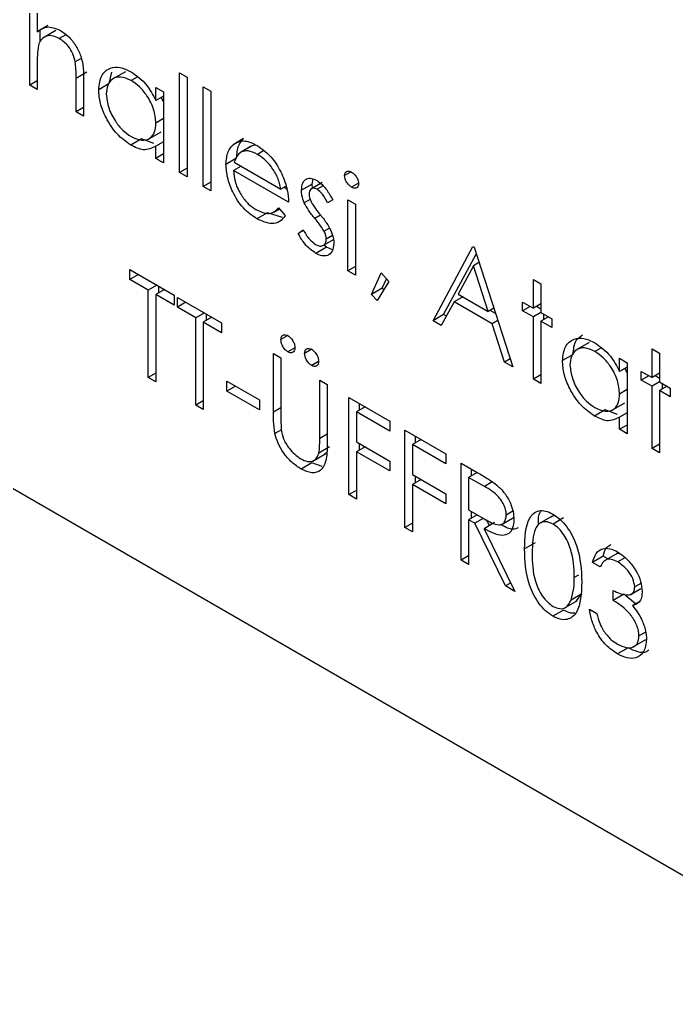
# Model space of a CAD drawing. Extents: x 75 to 2075, y 25 to 1460.
# Drawn here: x 1854.36 to 1866.04, y 1113.73 to 1131.29 of the extents above; entities that cross this region are included whole.
import ezdxf

# ---------------------------------------------------------------- set-up
doc = ezdxf.new("R2010")
doc.units = 0
doc.header["$LTSCALE"] = 5
doc.linetypes.add('SLD-KATı', pattern=[0])
doc.layers.get('0').update_dxf_attribs({"linetype": 'CONTINUOUS'})

msp = doc.modelspace()

# ---------------------------------------------------------------- linework, layer by layer
at = {"color": 7, "linetype": 'SLD-KATı'}
for p, q in [((1837.901, 1132.379), (1926.525, 1081.218)), ((1854.532, 1130.129), (1854.532, 1131.902)), ((1854.666, 1131.824), (1854.666, 1131.076)), ((1854.855, 1131.185), (1854.666, 1131.076)), ((1854.721, 1130.906), (1854.721, 1131.107)), ((1854.999, 1131.1), (1854.764, 1130.964)), ((1855.178, 1131.023), (1855.059, 1130.955)), ((1855.445, 1130.603), (1855.342, 1130.543)), ((1854.666, 1130.508), (1854.666, 1130.051)), ((1854.666, 1130.206), (1854.532, 1130.129)), ((1855.546, 1130.356), (1855.357, 1130.247)), ((1855.357, 1129.653), (1855.357, 1130.247)), ((1855.492, 1130.22), (1855.492, 1129.575)), ((1855.949, 1130.155), (1855.993, 1130.355)), ((1856.234, 1130.366), (1855.998, 1130.23)), ((1856.444, 1130.271), (1856.336, 1130.209)), ((1857.199, 1130.344), (1857.334, 1130.266)), ((1857.199, 1128.571), (1857.199, 1130.344)), ((1857.334, 1130.266), (1857.334, 1128.493)), ((1854.666, 1130.051), (1854.532, 1130.129)), ((1855.949, 1130.155), (1855.76, 1130.046)), ((1856.777, 1129.854), (1856.777, 1130.087)), ((1856.777, 1130.087), (1856.912, 1130.01)), ((1857.621, 1130.097), (1857.756, 1130.019)), ((1857.621, 1128.324), (1857.621, 1130.097)), ((1856.912, 1129.931), (1856.777, 1129.854)), ((1856.912, 1129.831), (1856.873, 1129.909)), ((1856.912, 1130.01), (1856.912, 1128.747)), ((1857.756, 1130.019), (1857.756, 1128.247)), ((1855.492, 1129.73), (1855.357, 1129.653)), ((1855.492, 1129.575), (1855.357, 1129.653)), ((1856.912, 1129.531), (1856.777, 1129.453)), ((1856.519, 1129.169), (1856.33, 1129.06)), ((1856.739, 1129.088), (1856.519, 1129.169)), ((1856.634, 1129.162), (1856.87, 1129.298)), ((1858.339, 1129.175), (1858.15, 1129.066)), ((1856.912, 1129.12), (1856.777, 1129.043)), ((1856.777, 1128.824), (1856.777, 1129.043)), ((1858.473, 1129.039), (1858.284, 1128.93)), ((1858.492, 1129.048), (1858.303, 1128.94)), ((1858.551, 1129.057), (1858.492, 1129.048)), ((1856.912, 1128.902), (1856.777, 1128.824)), ((1856.912, 1128.747), (1856.777, 1128.824)), ((1858.213, 1128.826), (1858.024, 1128.717)), ((1858.691, 1128.957), (1858.585, 1128.895)), ((1857.334, 1128.648), (1857.199, 1128.571)), ((1858.293, 1128.687), (1858.159, 1128.61)), ((1858.173, 1128.756), (1859.003, 1128.277)), ((1857.334, 1128.493), (1857.199, 1128.571)), ((1859.137, 1128.045), (1858.159, 1128.61)), ((1859.556, 1128.367), (1859.573, 1128.458)), ((1860.249, 1128.583), (1860.135, 1128.517)), ((1857.756, 1128.402), (1857.621, 1128.324)), ((1857.756, 1128.247), (1857.621, 1128.324)), ((1859.093, 1128.329), (1859.003, 1128.277)), ((1859.11, 1128.278), (1859.057, 1128.309)), ((1859.556, 1128.367), (1859.368, 1128.258)), ((1859.736, 1128.393), (1859.548, 1128.284)), ((1859.563, 1128.293), (1859.556, 1128.367)), ((1859.753, 1128.337), (1859.644, 1128.275)), ((1860.383, 1128.384), (1860.259, 1128.313)), ((1859.521, 1128.094), (1859.418, 1128.035)), ((1858.873, 1127.869), (1858.976, 1127.929)), ((1858.96, 1127.947), (1859.08, 1127.806)), ((1859.924, 1128.088), (1859.833, 1128.033)), ((1860.193, 1128.085), (1860.327, 1128.008)), ((1860.193, 1126.822), (1860.193, 1128.085)), ((1860.327, 1128.008), (1860.327, 1126.745)), ((1858.763, 1127.858), (1858.575, 1127.749)), ((1859.028, 1127.772), (1858.763, 1127.858)), ((1859.867, 1127.582), (1859.772, 1127.527)), ((1859.31, 1127.486), (1859.399, 1127.552)), ((1859.406, 1127.542), (1859.31, 1127.486)), ((1859.921, 1127.45), (1859.809, 1127.386)), ((1859.811, 1127.244), (1859.623, 1127.135)), ((1859.758, 1127.279), (1859.947, 1127.387)), ((1859.811, 1127.244), (1859.766, 1127.283)), ((1859.919, 1127.2), (1859.811, 1127.244)), ((1861.709, 1125.936), (1862.419, 1127.255)), ((1862.419, 1127.255), (1862.438, 1127.244)), ((1862.438, 1127.244), (1863.129, 1125.117)), ((1861.897, 1126.045), (1862.477, 1127.123)), ((1860.327, 1126.9), (1860.193, 1126.822)), ((1862.427, 1126.913), (1862.156, 1126.41)), ((1862.526, 1126.971), (1862.427, 1126.913)), ((1862.69, 1126.101), (1862.427, 1126.913)), ((1856.315, 1126.845), (1857.102, 1126.391)), ((1856.315, 1126.668), (1856.315, 1126.845)), ((1856.469, 1126.757), (1856.315, 1126.668)), ((1860.327, 1126.745), (1860.193, 1126.822)), ((1860.615, 1126.405), (1860.785, 1126.788)), ((1860.785, 1126.788), (1860.922, 1126.632)), ((1856.642, 1126.48), (1856.315, 1126.668)), ((1856.795, 1126.568), (1856.642, 1126.48)), ((1856.83, 1126.434), (1856.83, 1126.548)), ((1860.803, 1126.513), (1860.615, 1126.405)), ((1860.922, 1126.632), (1860.716, 1126.296)), ((1860.803, 1126.513), (1860.878, 1126.682)), ((1860.831, 1126.484), (1860.803, 1126.513)), ((1863.493, 1126.668), (1863.627, 1126.591)), ((1863.493, 1126.159), (1863.493, 1126.668)), ((1863.627, 1126.591), (1863.627, 1126.081)), ((1856.642, 1124.929), (1856.642, 1126.48)), ((1856.93, 1126.491), (1856.776, 1126.402)), ((1856.776, 1126.402), (1856.776, 1124.851)), ((1857.102, 1126.214), (1856.776, 1126.402)), ((1857.102, 1126.391), (1857.102, 1126.214)), ((1857.16, 1126.352), (1857.946, 1125.898)), ((1857.16, 1126.175), (1857.16, 1126.352)), ((1860.716, 1126.296), (1860.615, 1126.405)), ((1862.236, 1126.363), (1862.083, 1126.274)), ((1862.156, 1126.41), (1862.69, 1126.101)), ((1857.313, 1126.264), (1857.16, 1126.175)), ((1857.486, 1125.987), (1857.16, 1126.175)), ((1862.083, 1126.274), (1861.855, 1125.852)), ((1862.761, 1125.883), (1862.083, 1126.274)), ((1863.301, 1126.269), (1863.493, 1126.159)), ((1863.301, 1126.114), (1863.301, 1126.269)), ((1863.436, 1126.192), (1863.301, 1126.114)), ((1863.627, 1126.236), (1863.493, 1126.159)), ((1863.627, 1126.144), (1863.547, 1126.19)), ((1857.64, 1126.075), (1857.486, 1125.987)), ((1857.486, 1124.435), (1857.486, 1125.987)), ((1857.774, 1125.998), (1857.62, 1125.909)), ((1857.675, 1125.94), (1857.675, 1126.055)), ((1861.897, 1126.045), (1861.709, 1125.936)), ((1861.945, 1126.018), (1861.897, 1126.045)), ((1862.79, 1126.158), (1862.69, 1126.101)), ((1862.82, 1126.066), (1862.725, 1126.121)), ((1863.493, 1126.003), (1863.301, 1126.114)), ((1863.627, 1126.081), (1863.493, 1126.003)), ((1863.493, 1124.896), (1863.493, 1126.003)), ((1863.627, 1126.081), (1863.819, 1125.97)), ((1863.762, 1126.003), (1863.627, 1125.926)), ((1863.682, 1125.957), (1863.682, 1126.05)), ((1857.62, 1125.909), (1857.62, 1124.358)), ((1857.946, 1125.721), (1857.62, 1125.909)), ((1857.946, 1125.898), (1857.946, 1125.721)), ((1861.855, 1125.852), (1861.709, 1125.936)), ((1862.861, 1125.94), (1862.761, 1125.883)), ((1862.982, 1125.201), (1862.761, 1125.883)), ((1863.627, 1125.926), (1863.627, 1124.818)), ((1863.819, 1125.815), (1863.627, 1125.926)), ((1863.819, 1125.97), (1863.819, 1125.815)), ((1859.127, 1125.672), (1859.002, 1125.6)), ((1864.485, 1125.547), (1864.249, 1125.411)), ((1858.868, 1125.356), (1859.002, 1125.278)), ((1858.868, 1124.312), (1858.868, 1125.356)), ((1859.251, 1125.456), (1859.127, 1125.384)), ((1859.549, 1125.428), (1859.424, 1125.356)), ((1864.2, 1125.336), (1864.011, 1125.227)), ((1864.695, 1125.451), (1864.587, 1125.389)), ((1865.604, 1125.435), (1865.738, 1125.358)), ((1865.604, 1124.926), (1865.604, 1125.435)), ((1865.738, 1125.358), (1865.738, 1124.848)), ((1859.002, 1125.278), (1859.002, 1124.243)), ((1859.673, 1125.212), (1859.549, 1125.14)), ((1863.082, 1125.259), (1862.982, 1125.201)), ((1863.129, 1125.117), (1862.982, 1125.201)), ((1865.028, 1125.034), (1865.028, 1125.268)), ((1865.028, 1125.268), (1865.162, 1125.19)), ((1865.162, 1125.112), (1865.028, 1125.034)), ((1865.162, 1125.19), (1865.162, 1123.927)), ((1856.776, 1125.006), (1856.642, 1124.929)), ((1863.627, 1124.973), (1863.493, 1124.896)), ((1865.162, 1125.012), (1865.124, 1125.089)), ((1865.412, 1125.036), (1865.604, 1124.926)), ((1865.412, 1124.881), (1865.412, 1125.036)), ((1865.546, 1124.959), (1865.412, 1124.881)), ((1865.738, 1125.003), (1865.604, 1124.926)), ((1865.738, 1124.911), (1865.658, 1124.957)), ((1856.776, 1124.851), (1856.642, 1124.929)), ((1858.042, 1124.862), (1858.618, 1124.53)), ((1858.042, 1124.685), (1858.042, 1124.862)), ((1858.196, 1124.773), (1858.042, 1124.685)), ((1859.693, 1124.879), (1859.827, 1124.802)), ((1859.693, 1123.844), (1859.693, 1124.879)), ((1859.827, 1124.802), (1859.827, 1123.758)), ((1863.627, 1124.818), (1863.493, 1124.896)), ((1865.604, 1124.771), (1865.412, 1124.881)), ((1865.738, 1124.848), (1865.604, 1124.771)), ((1865.604, 1123.663), (1865.604, 1124.771)), ((1865.738, 1124.848), (1865.93, 1124.737)), ((1865.872, 1124.771), (1865.738, 1124.693)), ((1865.792, 1124.724), (1865.792, 1124.817)), ((1858.618, 1124.352), (1858.042, 1124.685)), ((1865.162, 1124.711), (1865.028, 1124.633)), ((1865.738, 1124.693), (1865.738, 1123.585)), ((1865.93, 1124.582), (1865.738, 1124.693)), ((1865.93, 1124.737), (1865.93, 1124.582)), ((1857.62, 1124.513), (1857.486, 1124.435)), ((1857.62, 1124.358), (1857.486, 1124.435)), ((1858.618, 1124.53), (1858.618, 1124.352)), ((1860.211, 1124.571), (1860.94, 1124.15)), ((1860.211, 1122.843), (1860.211, 1124.571)), ((1860.499, 1124.405), (1860.345, 1124.316)), ((1860.399, 1124.348), (1860.399, 1124.462)), ((1864.885, 1124.342), (1865.121, 1124.479)), ((1860.345, 1124.316), (1860.345, 1123.785)), ((1860.94, 1123.973), (1860.345, 1124.316)), ((1864.77, 1124.349), (1864.581, 1124.24)), ((1864.99, 1124.268), (1864.77, 1124.349)), ((1865.162, 1124.301), (1865.028, 1124.223)), ((1860.94, 1124.15), (1860.94, 1123.973)), ((1865.028, 1124.005), (1865.028, 1124.223)), ((1865.162, 1124.082), (1865.028, 1124.005)), ((1859.01, 1123.999), (1858.894, 1123.932)), ((1861.208, 1123.988), (1861.938, 1123.567)), ((1861.208, 1122.26), (1861.208, 1123.988)), ((1861.397, 1123.765), (1861.397, 1123.88)), ((1865.162, 1123.927), (1865.028, 1124.005)), ((1860.345, 1123.785), (1860.94, 1123.441)), ((1860.399, 1123.639), (1860.399, 1123.753)), ((1861.496, 1123.822), (1861.343, 1123.734)), ((1861.343, 1123.734), (1861.343, 1123.202)), ((1861.938, 1123.39), (1861.343, 1123.734)), ((1865.738, 1123.74), (1865.604, 1123.663)), ((1859.567, 1123.441), (1859.802, 1123.577)), ((1859.866, 1123.693), (1859.677, 1123.584)), ((1859.777, 1123.565), (1859.816, 1123.599)), ((1860.499, 1123.696), (1860.345, 1123.607)), ((1860.345, 1123.607), (1860.345, 1122.765)), ((1860.94, 1123.264), (1860.345, 1123.607)), ((1861.938, 1123.567), (1861.938, 1123.39)), ((1865.738, 1123.585), (1865.604, 1123.663)), ((1859.55, 1123.407), (1859.362, 1123.298)), ((1859.737, 1123.343), (1859.55, 1123.407)), ((1860.94, 1123.441), (1860.94, 1123.264)), ((1862.206, 1123.406), (1862.506, 1123.233)), ((1862.206, 1121.677), (1862.206, 1123.406)), ((1861.343, 1123.202), (1861.938, 1122.858)), ((1862.494, 1123.239), (1862.341, 1123.151)), ((1862.395, 1123.182), (1862.395, 1123.297)), ((1861.496, 1123.113), (1861.343, 1123.024)), ((1861.343, 1123.024), (1861.343, 1122.182)), ((1861.938, 1122.681), (1861.343, 1123.024)), ((1861.397, 1123.056), (1861.397, 1123.17)), ((1862.341, 1123.151), (1862.341, 1122.575)), ((1862.621, 1122.989), (1862.341, 1123.151)), ((1860.345, 1122.92), (1860.211, 1122.843)), ((1860.345, 1122.765), (1860.211, 1122.843)), ((1861.938, 1122.858), (1861.938, 1122.681)), ((1862.341, 1122.575), (1862.615, 1122.414)), ((1862.493, 1122.485), (1862.341, 1122.397)), ((1862.395, 1122.429), (1862.395, 1122.543)), ((1863.13, 1122.547), (1863.012, 1122.478)), ((1861.343, 1122.338), (1861.208, 1122.26)), ((1862.341, 1122.397), (1862.341, 1121.6)), ((1862.45, 1122.334), (1862.341, 1122.397)), ((1862.601, 1122.422), (1862.45, 1122.334)), ((1863, 1121.219), (1862.45, 1122.334)), ((1862.804, 1122.347), (1862.616, 1122.238)), ((1862.712, 1122.294), (1862.662, 1122.395)), ((1862.918, 1122.309), (1863.154, 1122.445)), ((1863.829, 1122.46), (1863.593, 1122.324)), ((1864.032, 1122.428), (1863.843, 1122.319)), ((1861.343, 1122.182), (1861.208, 1122.26)), ((1862.616, 1122.238), (1863.166, 1121.123)), ((1863.527, 1121.987), (1863.338, 1121.878)), ((1864.985, 1121.798), (1864.749, 1121.662)), ((1862.341, 1121.755), (1862.206, 1121.677)), ((1862.341, 1121.6), (1862.206, 1121.677)), ((1864.736, 1121.748), (1864.547, 1121.639)), ((1864.682, 1121.561), (1864.547, 1121.639)), ((1864.816, 1121.701), (1864.736, 1121.748)), ((1865.123, 1121.721), (1864.995, 1121.646)), ((1863.092, 1121.273), (1863, 1121.219)), ((1864.297, 1121.414), (1864.221, 1121.37)), ((1865.406, 1121.265), (1865.296, 1121.202)), ((1863.166, 1121.123), (1863, 1121.219)), ((1864.353, 1121.077), (1864.164, 1120.968)), ((1864.256, 1120.947), (1864.353, 1121.077)), ((1864.912, 1120.963), (1864.912, 1121.14)), ((1865.1, 1121.072), (1864.912, 1120.963)), ((1865.31, 1120.9), (1865.1, 1121.072)), ((1865.213, 1121.062), (1865.404, 1121.172)), ((1864.044, 1120.823), (1864.28, 1120.959)), ((1865.377, 1120.939), (1865.255, 1120.869)), ((1864.027, 1120.791), (1863.839, 1120.682)), ((1864.49, 1120.808), (1864.624, 1120.73)), ((1865.492, 1120.4), (1865.372, 1120.331)), ((1865.258, 1120.129), (1865.494, 1120.265)), ((1865.177, 1120.119), (1864.989, 1120.01))]:
    msp.add_line(p, q, dxfattribs=at)
at = {"color": 8, "linetype": 'SLD-KATı'}
for p, q in [((1859.709, 1127.812), (1859.606, 1127.753)), ((1859.002, 1124.389), (1858.868, 1124.312)), ((1859.827, 1123.921), (1859.693, 1123.844)), ((1862.763, 1123.071), (1862.621, 1122.989))]:
    msp.add_line(p, q, dxfattribs=at)
at = {"color": 7, "linetype": 'SLD-KATı'}
for points, knots in [([(1854.666, 1131.076), (1854.73, 1131.12), (1854.843, 1131.199), (1855.01, 1131.128), (1855.083, 1131.096)], [0, 0, 0, 0, 0.559941, 1, 1, 1, 1]), ([(1855.083, 1131.096), (1855.132, 1131.063), (1855.23, 1130.997), (1855.358, 1130.831), (1855.489, 1130.554), (1855.491, 1130.358), (1855.492, 1130.22)], [0, 0, 0, 0, 0.18702, 0.373895, 0.560598, 1, 1, 1, 1]), ([(1855.059, 1130.955), (1855.012, 1130.977), (1854.917, 1131.02), (1854.806, 1130.995), (1854.725, 1130.935), (1854.7, 1130.868), (1854.687, 1130.835)], [0, 0, 0, 0, 0.279552, 0.559389, 0.77971, 1, 1, 1, 1]), ([(1855.342, 1130.543), (1855.331, 1130.59), (1855.308, 1130.682), (1855.212, 1130.849), (1855.117, 1130.915), (1855.059, 1130.955)], [0, 0, 0, 0, 0.281325, 0.561481, 1, 1, 1, 1]), ([(1854.687, 1130.835), (1854.68, 1130.776), (1854.666, 1130.672), (1854.666, 1130.558), (1854.666, 1130.508)], [0, 0, 0, 0, 0.559645, 1, 1, 1, 1]), ([(1855.357, 1130.247), (1855.357, 1130.301), (1855.358, 1130.397), (1855.347, 1130.498), (1855.342, 1130.543)], [0, 0, 0, 0, 0.560281, 1, 1, 1, 1]), ([(1855.76, 1130.046), (1855.771, 1130.137), (1855.791, 1130.319), (1855.95, 1130.438), (1856.137, 1130.46), (1856.269, 1130.396), (1856.335, 1130.365)], [0, 0, 0, 0, 0.279413, 0.559191, 0.779548, 1, 1, 1, 1]), ([(1856.336, 1130.209), (1856.272, 1130.237), (1856.144, 1130.294), (1855.998, 1130.246), (1855.911, 1130.132), (1855.9, 1130.022), (1855.895, 1129.967)], [0, 0, 0, 0, 0.279767, 0.559291, 0.779719, 1, 1, 1, 1]), ([(1856.335, 1130.365), (1856.433, 1130.295), (1856.61, 1130.17), (1856.726, 1129.95), (1856.777, 1129.854)], [0, 0, 0, 0, 0.559062, 1, 1, 1, 1]), ([(1856.777, 1129.453), (1856.77, 1129.532), (1856.756, 1129.69), (1856.635, 1129.925), (1856.489, 1130.107), (1856.387, 1130.175), (1856.336, 1130.209)], [0, 0, 0, 0, 0.27966, 0.55921, 0.779487, 1, 1, 1, 1]), ([(1856.33, 1129.06), (1856.246, 1129.12), (1856.078, 1129.24), (1855.892, 1129.526), (1855.777, 1129.808), (1855.766, 1129.967), (1855.76, 1130.046)], [0, 0, 0, 0, 0.279573, 0.559333, 0.779589, 1, 1, 1, 1]), ([(1855.895, 1129.967), (1855.904, 1129.888), (1855.922, 1129.73), (1856.04, 1129.497), (1856.184, 1129.317), (1856.285, 1129.247), (1856.335, 1129.212)], [0, 0, 0, 0, 0.279429, 0.559146, 0.77957, 1, 1, 1, 1]), ([(1856.335, 1129.212), (1856.399, 1129.184), (1856.528, 1129.128), (1856.677, 1129.169), (1856.764, 1129.285), (1856.773, 1129.397), (1856.777, 1129.453)], [0, 0, 0, 0, 0.279822, 0.559387, 0.779603, 1, 1, 1, 1]), ([(1858.213, 1128.826), (1858.22, 1128.908), (1858.232, 1129.054), (1858.306, 1129.138), (1858.339, 1129.175)], [0, 0, 0, 0, 0.559427, 1, 1, 1, 1]), ([(1856.777, 1129.043), (1856.706, 1129.006), (1856.579, 1128.94), (1856.407, 1129.023), (1856.33, 1129.06)], [0, 0, 0, 0, 0.558763, 1, 1, 1, 1]), ([(1858.024, 1128.717), (1858.031, 1128.799), (1858.043, 1128.945), (1858.117, 1129.029), (1858.15, 1129.066)], [0, 0, 0, 0, 0.559427, 1, 1, 1, 1]), ([(1858.15, 1129.066), (1858.217, 1129.103), (1858.338, 1129.171), (1858.504, 1129.09), (1858.578, 1129.054)], [0, 0, 0, 0, 0.558577, 1, 1, 1, 1]), ([(1858.578, 1129.054), (1858.675, 1128.985), (1858.849, 1128.862), (1858.966, 1128.646), (1859.018, 1128.552)], [0, 0, 0, 0, 0.558919, 1, 1, 1, 1]), ([(1858.303, 1128.94), (1858.27, 1128.916), (1858.212, 1128.873), (1858.185, 1128.792), (1858.173, 1128.756)], [0, 0, 0, 0, 0.558795, 1, 1, 1, 1]), ([(1858.585, 1128.895), (1858.527, 1128.923), (1858.423, 1128.973), (1858.34, 1128.95), (1858.303, 1128.94)], [0, 0, 0, 0, 0.559458, 1, 1, 1, 1]), ([(1859.003, 1128.277), (1858.987, 1128.347), (1858.954, 1128.485), (1858.839, 1128.671), (1858.712, 1128.811), (1858.627, 1128.867), (1858.585, 1128.895)], [0, 0, 0, 0, 0.280138, 0.559194, 0.779598, 1, 1, 1, 1]), ([(1858.575, 1127.749), (1858.491, 1127.806), (1858.325, 1127.919), (1858.146, 1128.206), (1858.042, 1128.482), (1858.03, 1128.639), (1858.024, 1128.717)], [0, 0, 0, 0, 0.279885, 0.558859, 0.779462, 1, 1, 1, 1]), ([(1858.159, 1128.61), (1858.166, 1128.537), (1858.179, 1128.392), (1858.285, 1128.177), (1858.418, 1128.008), (1858.511, 1127.945), (1858.558, 1127.914)], [0, 0, 0, 0, 0.2799631, 0.5593589, 0.7795256, 1, 1, 1, 1]), ([(1859.018, 1128.552), (1859.057, 1128.453), (1859.127, 1128.277), (1859.134, 1128.116), (1859.137, 1128.045)], [0, 0, 0, 0, 0.5588968, 1, 1, 1, 1]), ([(1859.368, 1128.258), (1859.372, 1128.304), (1859.38, 1128.396), (1859.452, 1128.465), (1859.545, 1128.478), (1859.611, 1128.446), (1859.644, 1128.43)], [0, 0, 0, 0, 0.279936, 0.559437, 0.779611, 1, 1, 1, 1]), ([(1860.135, 1128.517), (1860.138, 1128.536), (1860.142, 1128.574), (1860.178, 1128.596), (1860.218, 1128.599), (1860.245, 1128.586), (1860.259, 1128.579)], [0, 0, 0, 0, 0.279289, 0.558897, 0.779452, 1, 1, 1, 1]), ([(1860.259, 1128.313), (1860.242, 1128.325), (1860.207, 1128.35), (1860.166, 1128.408), (1860.14, 1128.466), (1860.137, 1128.5), (1860.135, 1128.517)], [0, 0, 0, 0, 0.279784, 0.559698, 0.779921, 1, 1, 1, 1]), ([(1860.259, 1128.579), (1860.277, 1128.566), (1860.313, 1128.542), (1860.354, 1128.483), (1860.38, 1128.424), (1860.383, 1128.39), (1860.385, 1128.373)], [0, 0, 0, 0, 0.279869, 0.559866, 0.779911, 1, 1, 1, 1]), ([(1859.644, 1128.275), (1859.623, 1128.284), (1859.58, 1128.302), (1859.535, 1128.28), (1859.506, 1128.242), (1859.503, 1128.205), (1859.502, 1128.187)], [0, 0, 0, 0, 0.279313, 0.559072, 0.779518, 1, 1, 1, 1]), ([(1859.644, 1128.43), (1859.675, 1128.408), (1859.736, 1128.365), (1859.834, 1128.244), (1859.89, 1128.148), (1859.924, 1128.088)], [0, 0, 0, 0, 0.279553, 0.559703, 1, 1, 1, 1]), ([(1859.833, 1128.033), (1859.804, 1128.087), (1859.753, 1128.185), (1859.677, 1128.247), (1859.644, 1128.275)], [0, 0, 0, 0, 0.562045, 1, 1, 1, 1]), ([(1860.385, 1128.373), (1860.382, 1128.354), (1860.377, 1128.316), (1860.341, 1128.295), (1860.301, 1128.292), (1860.273, 1128.306), (1860.259, 1128.313)], [0, 0, 0, 0, 0.27916, 0.558862, 0.779356, 1, 1, 1, 1]), ([(1859.418, 1128.035), (1859.401, 1128.078), (1859.372, 1128.156), (1859.369, 1128.227), (1859.368, 1128.258)], [0, 0, 0, 0, 0.559587, 1, 1, 1, 1]), ([(1859.502, 1128.187), (1859.504, 1128.162), (1859.509, 1128.117), (1859.53, 1128.071), (1859.539, 1128.051)], [0, 0, 0, 0, 0.559054, 1, 1, 1, 1]), ([(1858.558, 1127.914), (1858.613, 1127.888), (1858.704, 1127.846), (1858.82, 1127.843), (1858.9, 1127.88), (1858.94, 1127.925), (1858.96, 1127.947)], [0, 0, 0, 0, 0.339465, 0.559626, 0.779498, 1, 1, 1, 1]), ([(1859.606, 1127.753), (1859.566, 1127.802), (1859.495, 1127.889), (1859.441, 1127.99), (1859.418, 1128.035)], [0, 0, 0, 0, 0.560659, 1, 1, 1, 1]), ([(1859.539, 1128.051), (1859.566, 1128.007), (1859.613, 1127.929), (1859.67, 1127.86), (1859.695, 1127.83)], [0, 0, 0, 0, 0.559018, 1, 1, 1, 1]), ([(1859.08, 1127.806), (1859.049, 1127.766), (1858.988, 1127.687), (1858.816, 1127.64), (1858.666, 1127.708), (1858.575, 1127.749)], [0, 0, 0, 0, 0.280919, 0.561407, 1, 1, 1, 1]), ([(1859.772, 1127.527), (1859.743, 1127.572), (1859.692, 1127.652), (1859.633, 1127.722), (1859.606, 1127.753)], [0, 0, 0, 0, 0.559074, 1, 1, 1, 1]), ([(1859.695, 1127.83), (1859.737, 1127.78), (1859.81, 1127.69), (1859.867, 1127.585), (1859.892, 1127.539)], [0, 0, 0, 0, 0.560649, 1, 1, 1, 1]), ([(1859.623, 1127.135), (1859.555, 1127.184), (1859.433, 1127.272), (1859.348, 1127.421), (1859.31, 1127.486)], [0, 0, 0, 0, 0.559289, 1, 1, 1, 1]), ([(1859.399, 1127.552), (1859.433, 1127.492), (1859.494, 1127.386), (1859.579, 1127.322), (1859.616, 1127.294)], [0, 0, 0, 0, 0.560833, 1, 1, 1, 1]), ([(1859.809, 1127.386), (1859.807, 1127.411), (1859.803, 1127.457), (1859.782, 1127.506), (1859.772, 1127.527)], [0, 0, 0, 0, 0.559603, 1, 1, 1, 1]), ([(1859.892, 1127.539), (1859.909, 1127.496), (1859.938, 1127.418), (1859.942, 1127.346), (1859.943, 1127.315)], [0, 0, 0, 0, 0.559466, 1, 1, 1, 1]), ([(1859.616, 1127.294), (1859.643, 1127.281), (1859.697, 1127.256), (1859.76, 1127.273), (1859.802, 1127.316), (1859.807, 1127.362), (1859.809, 1127.386)], [0, 0, 0, 0, 0.279988, 0.559745, 0.779963, 1, 1, 1, 1]), ([(1859.943, 1127.315), (1859.938, 1127.263), (1859.927, 1127.161), (1859.84, 1127.091), (1859.734, 1127.081), (1859.66, 1127.117), (1859.623, 1127.135)], [0, 0, 0, 0, 0.279548, 0.559226, 0.779475, 1, 1, 1, 1]), ([(1859.002, 1125.6), (1859.004, 1125.619), (1859.008, 1125.659), (1859.043, 1125.686), (1859.083, 1125.692), (1859.112, 1125.679), (1859.127, 1125.672)], [0, 0, 0, 0, 0.279555, 0.559203, 0.77952, 1, 1, 1, 1]), ([(1859.127, 1125.672), (1859.145, 1125.659), (1859.182, 1125.632), (1859.222, 1125.569), (1859.248, 1125.508), (1859.25, 1125.473), (1859.251, 1125.456)], [0, 0, 0, 0, 0.279492, 0.559245, 0.779507, 1, 1, 1, 1]), ([(1864.2, 1125.336), (1864.208, 1125.429), (1864.223, 1125.593), (1864.326, 1125.656), (1864.37, 1125.683)], [0, 0, 0, 0, 0.573159, 1, 1, 1, 1]), ([(1859.127, 1125.384), (1859.108, 1125.397), (1859.072, 1125.423), (1859.031, 1125.486), (1859.006, 1125.547), (1859.003, 1125.582), (1859.002, 1125.6)], [0, 0, 0, 0, 0.279601, 0.559295, 0.779654, 1, 1, 1, 1]), ([(1864.011, 1125.227), (1864.022, 1125.318), (1864.042, 1125.499), (1864.201, 1125.618), (1864.388, 1125.64), (1864.52, 1125.577), (1864.586, 1125.545)], [0, 0, 0, 0, 0.279413, 0.559191, 0.779548, 1, 1, 1, 1]), ([(1864.586, 1125.545), (1864.684, 1125.475), (1864.861, 1125.35), (1864.977, 1125.131), (1865.028, 1125.034)], [0, 0, 0, 0, 0.559062, 1, 1, 1, 1]), ([(1859.251, 1125.456), (1859.249, 1125.436), (1859.245, 1125.396), (1859.211, 1125.369), (1859.17, 1125.363), (1859.141, 1125.377), (1859.127, 1125.384)], [0, 0, 0, 0, 0.279537, 0.559334, 0.779644, 1, 1, 1, 1]), ([(1859.424, 1125.356), (1859.426, 1125.376), (1859.431, 1125.416), (1859.465, 1125.443), (1859.505, 1125.449), (1859.534, 1125.435), (1859.549, 1125.428)], [0, 0, 0, 0, 0.279555, 0.559203, 0.77952, 1, 1, 1, 1]), ([(1859.549, 1125.14), (1859.53, 1125.153), (1859.494, 1125.179), (1859.453, 1125.242), (1859.428, 1125.304), (1859.425, 1125.338), (1859.424, 1125.356)], [0, 0, 0, 0, 0.279601, 0.559295, 0.779654, 1, 1, 1, 1]), ([(1859.549, 1125.428), (1859.567, 1125.415), (1859.604, 1125.389), (1859.644, 1125.326), (1859.67, 1125.264), (1859.672, 1125.229), (1859.673, 1125.212)], [0, 0, 0, 0, 0.279492, 0.559245, 0.779507, 1, 1, 1, 1]), ([(1864.587, 1125.389), (1864.523, 1125.418), (1864.395, 1125.474), (1864.249, 1125.427), (1864.162, 1125.312), (1864.151, 1125.202), (1864.145, 1125.147)], [0, 0, 0, 0, 0.279767, 0.559291, 0.779719, 1, 1, 1, 1]), ([(1865.028, 1124.633), (1865.021, 1124.712), (1865.007, 1124.87), (1864.886, 1125.105), (1864.74, 1125.287), (1864.638, 1125.355), (1864.587, 1125.389)], [0, 0, 0, 0, 0.27966, 0.55921, 0.779487, 1, 1, 1, 1]), ([(1859.673, 1125.212), (1859.671, 1125.192), (1859.667, 1125.152), (1859.633, 1125.125), (1859.592, 1125.119), (1859.563, 1125.133), (1859.549, 1125.14)], [0, 0, 0, 0, 0.279537, 0.559334, 0.779644, 1, 1, 1, 1]), ([(1864.581, 1124.24), (1864.497, 1124.3), (1864.329, 1124.42), (1864.143, 1124.706), (1864.028, 1124.988), (1864.017, 1125.147), (1864.011, 1125.227)], [0, 0, 0, 0, 0.279573, 0.559333, 0.779589, 1, 1, 1, 1]), ([(1864.145, 1125.147), (1864.155, 1125.068), (1864.173, 1124.91), (1864.29, 1124.678), (1864.435, 1124.497), (1864.536, 1124.427), (1864.586, 1124.393)], [0, 0, 0, 0, 0.279429, 0.559146, 0.77957, 1, 1, 1, 1]), ([(1864.586, 1124.393), (1864.65, 1124.365), (1864.778, 1124.308), (1864.928, 1124.349), (1865.015, 1124.466), (1865.024, 1124.578), (1865.028, 1124.633)], [0, 0, 0, 0, 0.279822, 0.559387, 0.779603, 1, 1, 1, 1]), ([(1858.894, 1123.932), (1858.885, 1124.005), (1858.868, 1124.136), (1858.868, 1124.258), (1858.868, 1124.312)], [0, 0, 0, 0, 0.559499, 1, 1, 1, 1]), ([(1859.002, 1124.243), (1859.002, 1124.2), (1859.001, 1124.123), (1859.006, 1124.044), (1859.008, 1124.009)], [0, 0, 0, 0, 0.560124, 1, 1, 1, 1]), ([(1865.028, 1124.223), (1864.957, 1124.186), (1864.83, 1124.12), (1864.658, 1124.204), (1864.581, 1124.24)], [0, 0, 0, 0, 0.558763, 1, 1, 1, 1]), ([(1859.362, 1123.298), (1859.305, 1123.335), (1859.191, 1123.41), (1859.048, 1123.578), (1858.943, 1123.76), (1858.911, 1123.875), (1858.894, 1123.932)], [0, 0, 0, 0, 0.280221, 0.559914, 0.779952, 1, 1, 1, 1]), ([(1859.008, 1124.009), (1859.017, 1123.951), (1859.036, 1123.835), (1859.165, 1123.625), (1859.282, 1123.534), (1859.354, 1123.479)], [0, 0, 0, 0, 0.2810568, 0.5608207, 1, 1, 1, 1]), ([(1859.827, 1123.758), (1859.826, 1123.662), (1859.823, 1123.472), (1859.733, 1123.269), (1859.559, 1123.209), (1859.427, 1123.268), (1859.362, 1123.298)], [0, 0, 0, 0, 0.281655, 0.560111, 0.78008, 1, 1, 1, 1]), ([(1859.677, 1123.584), (1859.683, 1123.631), (1859.693, 1123.714), (1859.693, 1123.804), (1859.693, 1123.844)], [0, 0, 0, 0, 0.559624, 1, 1, 1, 1]), ([(1859.354, 1123.479), (1859.396, 1123.461), (1859.478, 1123.423), (1859.578, 1123.439), (1859.646, 1123.496), (1859.667, 1123.555), (1859.677, 1123.584)], [0, 0, 0, 0, 0.2797867, 0.5593768, 0.7795688, 1, 1, 1, 1]), ([(1862.506, 1123.233), (1862.569, 1123.196), (1862.683, 1123.131), (1862.795, 1123.049), (1862.845, 1123.013)], [0, 0, 0, 0, 0.56024, 1, 1, 1, 1]), ([(1862.845, 1123.013), (1862.892, 1122.968), (1862.986, 1122.878), (1863.085, 1122.705), (1863.139, 1122.539), (1863.144, 1122.447), (1863.147, 1122.401)], [0, 0, 0, 0, 0.279797, 0.5595, 0.779626, 1, 1, 1, 1]), ([(1863.012, 1122.478), (1863.011, 1122.505), (1863.007, 1122.557), (1862.978, 1122.643), (1862.935, 1122.726), (1862.824, 1122.875), (1862.712, 1122.938), (1862.621, 1122.989)], [0, 0, 0, 0, 0.125307, 0.250617, 0.375954, 0.501281, 1, 1, 1, 1]), ([(1862.615, 1122.414), (1862.707, 1122.361), (1862.822, 1122.295), (1862.935, 1122.314), (1862.995, 1122.359), (1863.005, 1122.431), (1863.012, 1122.478)], [0, 0, 0, 0, 0.499827, 0.625498, 0.751208, 1, 1, 1, 1]), ([(1863.338, 1121.878), (1863.344, 1122.081), (1863.351, 1122.336), (1863.491, 1122.515), (1863.588, 1122.562), (1863.708, 1122.562), (1863.795, 1122.52), (1863.839, 1122.499)], [0, 0, 0, 0, 0.498702, 0.6241765, 0.7494675, 0.8747453, 1, 1, 1, 1]), ([(1863.582, 1122.333), (1863.583, 1122.409), (1863.584, 1122.498), (1863.626, 1122.546), (1863.633, 1122.553)], [0, 0, 0, 0, 0.840585, 1, 1, 1, 1]), ([(1863.839, 1122.499), (1863.883, 1122.469), (1863.971, 1122.41), (1864.132, 1122.227), (1864.334, 1121.822), (1864.347, 1121.504), (1864.355, 1121.291)], [0, 0, 0, 0, 0.1256, 0.251197, 0.500581, 1, 1, 1, 1]), ([(1863.147, 1122.401), (1863.143, 1122.348), (1863.135, 1122.243), (1863.061, 1122.141), (1862.892, 1122.093), (1862.73, 1122.179), (1862.616, 1122.238)], [0, 0, 0, 0, 0.18712, 0.373979, 0.560911, 1, 1, 1, 1]), ([(1863.225, 1122.256), (1863.195, 1122.242), (1863.112, 1122.204), (1862.999, 1122.264), (1862.927, 1122.302)], [0, 0, 0, 0, 0.367155, 1, 1, 1, 1]), ([(1863.843, 1122.319), (1863.809, 1122.335), (1863.74, 1122.366), (1863.649, 1122.358), (1863.577, 1122.315), (1863.478, 1122.162), (1863.475, 1121.962), (1863.473, 1121.802)], [0, 0, 0, 0, 0.125139, 0.250418, 0.375519, 0.500847, 1, 1, 1, 1]), ([(1863.886, 1122.464), (1863.87, 1122.465), (1863.84, 1122.466), (1863.819, 1122.45), (1863.808, 1122.442)], [0, 0, 0, 0, 0.525832, 1, 1, 1, 1]), ([(1864.221, 1121.37), (1864.216, 1121.533), (1864.207, 1121.778), (1864.067, 1122.097), (1863.946, 1122.247), (1863.878, 1122.295), (1863.843, 1122.319)], [0, 0, 0, 0, 0.500072, 0.749021, 0.874598, 1, 1, 1, 1]), ([(1864.736, 1121.748), (1864.751, 1121.807), (1864.777, 1121.904), (1864.848, 1121.943), (1864.876, 1121.958)], [0, 0, 0, 0, 0.609349, 1, 1, 1, 1]), ([(1863.839, 1120.682), (1863.795, 1120.711), (1863.708, 1120.77), (1863.549, 1120.952), (1863.352, 1121.356), (1863.344, 1121.669), (1863.338, 1121.878)], [0, 0, 0, 0, 0.125551, 0.25109, 0.50025, 1, 1, 1, 1]), ([(1863.473, 1121.802), (1863.474, 1121.639), (1863.475, 1121.397), (1863.619, 1121.078), (1863.741, 1120.929), (1863.809, 1120.88), (1863.843, 1120.856)], [0, 0, 0, 0, 0.5002912, 0.749086, 0.8746062, 1, 1, 1, 1]), ([(1864.547, 1121.639), (1864.564, 1121.695), (1864.599, 1121.808), (1864.713, 1121.889), (1864.852, 1121.893), (1864.946, 1121.848), (1864.993, 1121.825)], [0, 0, 0, 0, 0.280288, 0.55968, 0.779747, 1, 1, 1, 1]), ([(1865.029, 1121.796), (1865.006, 1121.799), (1864.979, 1121.803), (1864.965, 1121.785), (1864.964, 1121.782)], [0, 0, 0, 0, 0.870537, 1, 1, 1, 1]), ([(1864.993, 1121.825), (1865.053, 1121.782), (1865.175, 1121.697), (1865.319, 1121.503), (1865.412, 1121.299), (1865.424, 1121.182), (1865.43, 1121.123)], [0, 0, 0, 0, 0.280085, 0.559868, 0.780099, 1, 1, 1, 1]), ([(1864.995, 1121.646), (1864.956, 1121.665), (1864.878, 1121.703), (1864.754, 1121.688), (1864.709, 1121.609), (1864.682, 1121.561)], [0, 0, 0, 0, 0.280636, 0.560364, 1, 1, 1, 1]), ([(1865.296, 1121.202), (1865.288, 1121.251), (1865.273, 1121.351), (1865.158, 1121.529), (1865.057, 1121.602), (1864.995, 1121.646)], [0, 0, 0, 0, 0.278859, 0.560074, 1, 1, 1, 1]), ([(1864.355, 1121.291), (1864.347, 1121.089), (1864.334, 1120.785), (1864.131, 1120.616), (1863.971, 1120.618), (1863.883, 1120.66), (1863.839, 1120.682)], [0, 0, 0, 0, 0.499407, 0.748743, 0.874372, 1, 1, 1, 1]), ([(1864.164, 1120.968), (1864.183, 1121.036), (1864.218, 1121.159), (1864.22, 1121.305), (1864.221, 1121.37)], [0, 0, 0, 0, 0.559599, 1, 1, 1, 1]), ([(1864.912, 1121.14), (1864.996, 1121.1), (1865.123, 1121.041), (1865.247, 1121.071), (1865.29, 1121.132), (1865.294, 1121.178), (1865.296, 1121.202)], [0, 0, 0, 0, 0.499418, 0.749016, 0.874544, 1, 1, 1, 1]), ([(1865.43, 1121.123), (1865.427, 1121.085), (1865.423, 1121.008), (1865.369, 1120.906), (1865.298, 1120.883), (1865.255, 1120.869)], [0, 0, 0, 0, 0.280508, 0.560792, 1, 1, 1, 1]), ([(1863.843, 1120.856), (1863.884, 1120.839), (1863.966, 1120.803), (1864.092, 1120.829), (1864.137, 1120.915), (1864.164, 1120.968)], [0, 0, 0, 0, 0.280257, 0.560781, 1, 1, 1, 1]), ([(1865.372, 1120.331), (1865.37, 1120.363), (1865.366, 1120.426), (1865.319, 1120.562), (1865.18, 1120.791), (1865.019, 1120.894), (1864.912, 1120.963)], [0, 0, 0, 0, 0.125587, 0.251191, 0.500605, 1, 1, 1, 1]), ([(1864.233, 1120.735), (1864.208, 1120.734), (1864.145, 1120.73), (1864.072, 1120.768), (1864.027, 1120.791)], [0, 0, 0, 0, 0.3879955, 1, 1, 1, 1]), ([(1864.989, 1120.01), (1864.92, 1120.057), (1864.783, 1120.15), (1864.621, 1120.376), (1864.527, 1120.605), (1864.502, 1120.74), (1864.49, 1120.808)], [0, 0, 0, 0, 0.2798859, 0.5589785, 0.7792629, 1, 1, 1, 1]), ([(1864.624, 1120.73), (1864.638, 1120.672), (1864.662, 1120.568), (1864.717, 1120.468), (1864.741, 1120.424)], [0, 0, 0, 0, 0.5606944, 1, 1, 1, 1]), ([(1865.255, 1120.869), (1865.29, 1120.828), (1865.352, 1120.754), (1865.397, 1120.666), (1865.417, 1120.628)], [0, 0, 0, 0, 0.559795, 1, 1, 1, 1]), ([(1865.417, 1120.628), (1865.446, 1120.558), (1865.497, 1120.434), (1865.504, 1120.319), (1865.507, 1120.269)], [0, 0, 0, 0, 0.5594191, 1, 1, 1, 1]), ([(1864.741, 1120.424), (1864.784, 1120.368), (1864.861, 1120.268), (1864.951, 1120.211), (1864.991, 1120.186)], [0, 0, 0, 0, 0.558748, 1, 1, 1, 1]), ([(1865.507, 1120.269), (1865.496, 1120.19), (1865.474, 1120.033), (1865.334, 1119.928), (1865.163, 1119.925), (1865.047, 1119.982), (1864.989, 1120.01)], [0, 0, 0, 0, 0.279304, 0.558838, 0.779277, 1, 1, 1, 1]), ([(1864.991, 1120.186), (1865.043, 1120.16), (1865.147, 1120.108), (1865.272, 1120.125), (1865.357, 1120.199), (1865.367, 1120.287), (1865.372, 1120.331)], [0, 0, 0, 0, 0.2805991, 0.5601509, 0.7803026, 1, 1, 1, 1]), ([(1865.545, 1120.083), (1865.532, 1120.07), (1865.484, 1120.024), (1865.349, 1120.038), (1865.235, 1120.092), (1865.177, 1120.119)], [0, 0, 0, 0, 0.159597, 0.579528, 1, 1, 1, 1])]:
    msp.add_open_spline(points, degree=3, knots=knots, dxfattribs=at)

doc.saveas('drawing.dxf')
